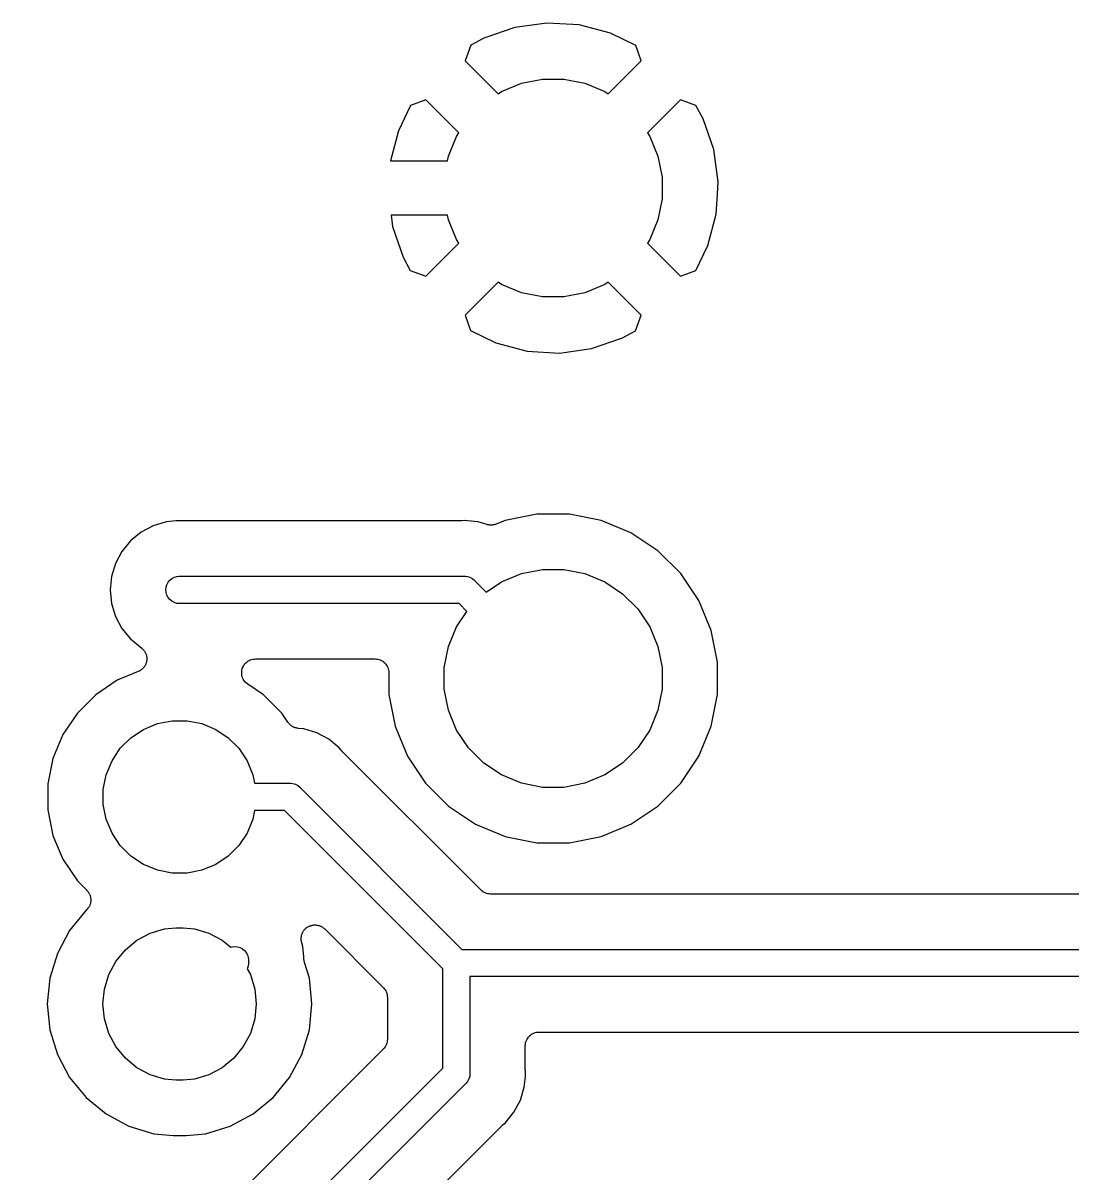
# Model space of a CAD drawing. Extents: x 77 to 229, y -160 to -63.
# Drawn here: x 168.87 to 178.51, y -92.23 to -81.67 of the extents above; entities that cross this region are included whole.
import ezdxf

# ---------------------------------------------------------------- set-up
doc = ezdxf.new("R2010")
doc.units = 0
doc.layers.add('BLACK', color=7, linetype='CONTINUOUS')

msp = doc.modelspace()

# ---------------------------------------------------------------- linework, layer by layer
at = {"layer": 'BLACK', "linetype": 'CONTINUOUS'}
for p, q in [((173.384, -81.7112), (173.101, -81.809)), ((173.678, -81.6708), (173.384, -81.7112)), ((173.975, -81.6886), (173.678, -81.6708)), ((174.262, -81.764), (173.975, -81.6886)), ((173.101, -81.809), (172.979, -81.8742)), ((174.494, -81.8769), (174.262, -81.764)), ((172.979, -81.8742), (172.927, -82.0169)), ((174.545, -82.0169), (174.494, -81.8769)), ((172.927, -82.0169), (173.23, -82.3202)), ((174.242, -82.3202), (174.545, -82.0169)), ((173.262, -82.2988), (173.444, -82.2234)), ((173.444, -82.2234), (173.638, -82.185)), ((173.638, -82.185), (173.834, -82.185)), ((173.834, -82.185), (174.028, -82.2234)), ((174.028, -82.2234), (174.21, -82.2988)), ((172.568, -82.3761), (172.428, -82.4268)), ((172.871, -82.6794), (172.568, -82.3761)), ((173.23, -82.3202), (173.262, -82.2988)), ((174.21, -82.2988), (174.242, -82.3202)), ((174.904, -82.3761), (174.601, -82.6794)), ((175.047, -82.4278), (174.904, -82.3761)), ((172.428, -82.4268), (172.315, -82.6589)), ((175.112, -82.5499), (175.047, -82.4278)), ((175.21, -82.833), (175.112, -82.5499)), ((172.315, -82.6589), (172.243, -82.935)), ((172.85, -82.7113), (172.871, -82.6794)), ((174.601, -82.6794), (174.622, -82.7113)), ((172.774, -82.8933), (172.85, -82.7113)), ((174.622, -82.7113), (174.698, -82.8933)), ((172.766, -82.935), (172.774, -82.8933)), ((174.698, -82.8933), (174.736, -83.0865)), ((175.25, -83.1273), (175.21, -82.833)), ((172.243, -82.935), (172.766, -82.935)), ((174.736, -83.0865), (174.736, -83.2835)), ((175.243, -83.2399), (175.25, -83.1273)), ((174.736, -83.2835), (174.698, -83.4767)), ((175.232, -83.4238), (175.243, -83.24)), ((175.243, -83.24), (175.243, -83.2399)), ((172.248, -83.435), (172.262, -83.537)), ((172.766, -83.435), (172.248, -83.435)), ((172.774, -83.4767), (172.766, -83.435)), ((175.157, -83.7111), (175.232, -83.4238)), ((172.262, -83.537), (172.36, -83.8201)), ((172.85, -83.6587), (172.774, -83.4767)), ((174.698, -83.4767), (174.622, -83.6587)), ((172.568, -83.9939), (172.871, -83.6906)), ((172.871, -83.6906), (172.85, -83.6587)), ((174.622, -83.6587), (174.601, -83.6906)), ((174.601, -83.6906), (174.904, -83.9939)), ((175.044, -83.9432), (175.157, -83.7111)), ((172.36, -83.8201), (172.425, -83.9422)), ((172.425, -83.9422), (172.568, -83.9939)), ((174.904, -83.9939), (175.044, -83.9432)), ((173.23, -84.0498), (172.927, -84.3531)), ((173.262, -84.0712), (173.23, -84.0498)), ((173.444, -84.1466), (173.262, -84.0712)), ((174.21, -84.0712), (174.028, -84.1466)), ((174.242, -84.0498), (174.21, -84.0712)), ((174.545, -84.3531), (174.242, -84.0498)), ((173.638, -84.185), (173.444, -84.1466)), ((174.028, -84.1466), (173.834, -84.185)), ((173.834, -84.185), (173.638, -84.185)), ((172.927, -84.3531), (172.978, -84.4931)), ((174.493, -84.4958), (174.545, -84.3531)), ((172.978, -84.4931), (173.21, -84.606)), ((174.371, -84.561), (174.493, -84.4958)), ((174.088, -84.6588), (174.371, -84.561)), ((173.21, -84.606), (173.497, -84.6814)), ((173.497, -84.6814), (173.794, -84.6992)), ((173.794, -84.6992), (174.088, -84.6588)), ((173.587, -86.177), (173.296, -86.235)), ((173.885, -86.177), (173.587, -86.177)), ((174.176, -86.235), (173.885, -86.177)), ((170.064, -86.2854), (169.954, -86.3441)), ((170.183, -86.2492), (170.064, -86.2854)), ((170.276, -86.24), (170.183, -86.2492)), ((172.887, -86.24), (170.276, -86.24)), ((172.892, -86.2395), (172.887, -86.24)), ((172.897, -86.2395), (172.892, -86.2395)), ((172.899, -86.2394), (172.897, -86.2395)), ((172.924, -86.2369), (172.899, -86.2394)), ((172.949, -86.2394), (172.924, -86.2369)), ((173.048, -86.2492), (172.949, -86.2394)), ((172.949, -86.2394), (172.949, -86.2394)), ((173.128, -86.2734), (173.048, -86.2492)), ((173.133, -86.2745), (173.128, -86.2734)), ((173.139, -86.2761), (173.133, -86.2745)), ((173.146, -86.2769), (173.139, -86.2761)), ((173.152, -86.2782), (173.146, -86.2769)), ((173.158, -86.2782), (173.152, -86.2782)), ((173.163, -86.2789), (173.158, -86.2782)), ((173.17, -86.2783), (173.163, -86.2789)), ((173.177, -86.2783), (173.17, -86.2783)), ((173.182, -86.2772), (173.177, -86.2783)), ((173.188, -86.2767), (173.182, -86.2772)), ((173.195, -86.2748), (173.188, -86.2767)), ((173.201, -86.2735), (173.195, -86.2748)), ((173.207, -86.2714), (173.201, -86.2735)), ((173.212, -86.2699), (173.207, -86.2714)), ((173.213, -86.2692), (173.212, -86.2699)), ((173.296, -86.235), (173.213, -86.2692)), ((174.45, -86.3486), (174.176, -86.235)), ((169.954, -86.3441), (169.857, -86.4232)), ((174.697, -86.5137), (174.45, -86.3486)), ((169.857, -86.4232), (169.778, -86.5196)), ((169.778, -86.5196), (169.719, -86.6296)), ((174.907, -86.7237), (174.697, -86.5137)), ((169.719, -86.6296), (169.683, -86.7489)), ((173.444, -86.7234), (173.638, -86.685)), ((173.638, -86.685), (173.834, -86.685)), ((173.834, -86.685), (174.028, -86.7234)), ((169.683, -86.7489), (169.671, -86.873)), ((170.191, -86.8249), (170.203, -86.8032)), ((170.203, -86.8032), (170.218, -86.7842)), ((170.218, -86.7842), (170.237, -86.7686)), ((170.237, -86.7686), (170.259, -86.757)), ((170.259, -86.757), (170.282, -86.7498)), ((170.282, -86.7498), (170.301, -86.748)), ((170.301, -86.748), (172.918, -86.748)), ((172.918, -86.748), (172.924, -86.7474)), ((172.924, -86.7474), (172.93, -86.748)), ((172.93, -86.748), (172.93, -86.748)), ((172.93, -86.748), (172.949, -86.7498)), ((172.949, -86.7498), (172.972, -86.757)), ((172.972, -86.757), (172.994, -86.7686)), ((172.994, -86.7686), (173.013, -86.7842)), ((173.013, -86.7842), (173.017, -86.789)), ((173.017, -86.789), (173.121, -86.8932)), ((173.121, -86.8932), (173.262, -86.7988)), ((173.262, -86.7988), (173.444, -86.7234)), ((174.028, -86.7234), (174.21, -86.7988)), ((174.21, -86.7988), (174.373, -86.9082)), ((175.072, -86.9707), (174.907, -86.7237)), ((169.671, -86.873), (169.683, -86.9971)), ((170.181, -86.873), (170.184, -86.8485)), ((170.184, -86.8975), (170.181, -86.873)), ((170.184, -86.8485), (170.191, -86.8249)), ((170.191, -86.9211), (170.184, -86.8975)), ((170.203, -86.9428), (170.191, -86.9211)), ((174.373, -86.9082), (174.513, -87.0475)), ((169.683, -86.9971), (169.719, -87.1164)), ((170.218, -86.9618), (170.203, -86.9428)), ((170.237, -86.9774), (170.218, -86.9618)), ((170.259, -86.989), (170.237, -86.9774)), ((170.282, -86.9962), (170.259, -86.989)), ((170.301, -86.998), (170.282, -86.9962)), ((172.872, -86.998), (170.301, -86.998)), ((172.944, -87.07), (172.872, -86.998)), ((175.186, -87.2451), (175.072, -86.9707)), ((169.719, -87.1164), (169.778, -87.2264)), ((172.85, -87.2113), (172.944, -87.07)), ((174.513, -87.0475), (174.622, -87.2113)), ((169.778, -87.2264), (169.857, -87.3228)), ((172.774, -87.3933), (172.85, -87.2113)), ((174.622, -87.2113), (174.698, -87.3933)), ((169.857, -87.3228), (169.96, -87.407)), ((175.244, -87.5365), (175.186, -87.2451)), ((169.96, -87.407), (169.961, -87.4081)), ((169.961, -87.4081), (169.965, -87.4124)), ((169.965, -87.4124), (169.97, -87.4162)), ((169.97, -87.4162), (169.974, -87.4212)), ((169.974, -87.4212), (169.979, -87.4259)), ((169.979, -87.4259), (169.982, -87.4309)), ((169.982, -87.4309), (169.985, -87.4354)), ((169.985, -87.4354), (169.988, -87.4412)), ((169.988, -87.4412), (169.992, -87.4467)), ((169.992, -87.4467), (169.994, -87.4522)), ((169.994, -87.4522), (169.997, -87.4574)), ((172.736, -87.5865), (172.774, -87.3933)), ((174.698, -87.3933), (174.736, -87.5865)), ((169.996, -87.5542), (169.993, -87.5599)), ((169.998, -87.5485), (169.996, -87.5542)), ((169.997, -87.4574), (169.999, -87.4636)), ((170.001, -87.5431), (169.998, -87.5485)), ((169.999, -87.4636), (170.001, -87.4697)), ((170.001, -87.4697), (170.002, -87.4755)), ((170.002, -87.5367), (170.001, -87.5431)), ((170.002, -87.4755), (170.004, -87.4812)), ((170.004, -87.5305), (170.002, -87.5367)), ((170.004, -87.4812), (170.005, -87.4876)), ((170.006, -87.5188), (170.004, -87.5246)), ((170.004, -87.5246), (170.004, -87.5305)), ((170.005, -87.4876), (170.006, -87.494)), ((170.006, -87.494), (170.006, -87.5)), ((170.006, -87.5), (170.006, -87.5058)), ((170.006, -87.5058), (170.006, -87.5123)), ((170.006, -87.5123), (170.006, -87.5188)), ((170.899, -87.5617), (170.907, -87.5523)), ((170.907, -87.5523), (170.914, -87.5429)), ((170.914, -87.5428), (170.915, -87.5427)), ((170.914, -87.5429), (170.914, -87.5428)), ((170.915, -87.5427), (170.924, -87.5351)), ((170.924, -87.5351), (170.934, -87.5272)), ((170.934, -87.527), (170.945, -87.5214)), ((170.934, -87.5271), (170.934, -87.527)), ((170.934, -87.5272), (170.934, -87.5271)), ((170.945, -87.5214), (170.955, -87.5156)), ((170.955, -87.5156), (170.956, -87.5155)), ((170.956, -87.5155), (170.967, -87.512)), ((170.956, -87.5155), (170.956, -87.5155)), ((170.967, -87.512), (170.979, -87.5084)), ((170.979, -87.5084), (170.992, -87.5072)), ((170.979, -87.5084), (170.979, -87.5084)), ((170.979, -87.5084), (170.979, -87.5084)), ((170.992, -87.5072), (171.004, -87.506)), ((171.004, -87.506), (172.101, -87.506)), ((172.101, -87.506), (172.102, -87.506)), ((172.102, -87.506), (172.102, -87.506)), ((172.102, -87.506), (172.102, -87.506)), ((172.102, -87.506), (172.103, -87.506)), ((172.103, -87.506), (172.115, -87.5073)), ((172.115, -87.5073), (172.127, -87.5086)), ((172.127, -87.5086), (172.127, -87.5087)), ((172.127, -87.5087), (172.127, -87.5088)), ((172.127, -87.5088), (172.139, -87.5124)), ((172.139, -87.5124), (172.15, -87.5159)), ((172.15, -87.5159), (172.151, -87.5161)), ((172.151, -87.5161), (172.151, -87.5163)), ((172.151, -87.5163), (172.161, -87.522)), ((172.161, -87.522), (172.172, -87.5277)), ((172.172, -87.5277), (172.172, -87.528)), ((172.172, -87.528), (172.173, -87.5282)), ((172.173, -87.5282), (172.182, -87.5359)), ((172.182, -87.5359), (172.191, -87.5435)), ((172.191, -87.5435), (172.191, -87.5439)), ((172.191, -87.5439), (172.192, -87.5441)), ((172.192, -87.5441), (172.199, -87.5534)), ((172.199, -87.5534), (172.207, -87.5627)), ((175.244, -87.8335), (175.244, -87.5365)), ((169.928, -87.6225), (169.735, -87.7025)), ((169.933, -87.6197), (169.928, -87.6225)), ((169.939, -87.6175), (169.933, -87.6197)), ((169.944, -87.6139), (169.939, -87.6175)), ((169.95, -87.6108), (169.944, -87.6139)), ((169.954, -87.6071), (169.95, -87.6108)), ((169.959, -87.6038), (169.954, -87.6071)), ((169.964, -87.5992), (169.959, -87.6038)), ((169.969, -87.5951), (169.964, -87.5992)), ((169.973, -87.5906), (169.969, -87.5951)), ((169.977, -87.5864), (169.973, -87.5906)), ((169.981, -87.581), (169.977, -87.5864)), ((169.985, -87.576), (169.981, -87.581)), ((169.988, -87.5708), (169.985, -87.576)), ((169.991, -87.5659), (169.988, -87.5708)), ((169.993, -87.5599), (169.991, -87.5659)), ((170.877, -87.6318), (170.878, -87.6197)), ((170.877, -87.6319), (170.877, -87.6318)), ((170.877, -87.6321), (170.877, -87.6319)), ((170.878, -87.6443), (170.877, -87.6321)), ((170.878, -87.6197), (170.879, -87.6075)), ((170.879, -87.6565), (170.878, -87.6443)), ((170.879, -87.6071), (170.883, -87.5955)), ((170.879, -87.6073), (170.879, -87.6071)), ((170.879, -87.6075), (170.879, -87.6073)), ((170.879, -87.6566), (170.879, -87.6565)), ((170.879, -87.6568), (170.879, -87.6566)), ((170.882, -87.6685), (170.879, -87.6568)), ((170.883, -87.5955), (170.887, -87.5838)), ((170.887, -87.5835), (170.893, -87.5727)), ((170.887, -87.5836), (170.887, -87.5835)), ((170.887, -87.5838), (170.887, -87.5836)), ((170.893, -87.5727), (170.899, -87.562)), ((170.899, -87.5619), (170.899, -87.5617)), ((170.899, -87.562), (170.899, -87.5619)), ((172.207, -87.5627), (172.207, -87.5631)), ((172.207, -87.5631), (172.207, -87.5635)), ((172.207, -87.5635), (172.213, -87.5741)), ((172.213, -87.5741), (172.218, -87.5846)), ((172.218, -87.5846), (172.219, -87.585)), ((172.219, -87.585), (172.219, -87.5854)), ((172.219, -87.5854), (172.222, -87.5969)), ((172.222, -87.5969), (172.226, -87.6083)), ((172.226, -87.6083), (172.226, -87.6088)), ((172.226, -87.6088), (172.226, -87.6092)), ((172.226, -87.6092), (172.227, -87.6211)), ((172.227, -87.6211), (172.228, -87.633)), ((172.228, -87.633), (172.228, -87.8335)), ((172.736, -87.7835), (172.736, -87.5865)), ((174.736, -87.5865), (174.736, -87.7835)), ((169.735, -87.7025), (169.537, -87.8347)), ((170.886, -87.6803), (170.882, -87.6685)), ((170.886, -87.6804), (170.886, -87.6803)), ((170.886, -87.6806), (170.886, -87.6804)), ((170.892, -87.6915), (170.886, -87.6806)), ((170.897, -87.7023), (170.892, -87.6915)), ((170.897, -87.7024), (170.897, -87.7023)), ((170.898, -87.7025), (170.897, -87.7024)), ((170.905, -87.712), (170.898, -87.7025)), ((170.913, -87.7216), (170.905, -87.712)), ((170.913, -87.7217), (170.913, -87.7216)), ((170.913, -87.7219), (170.913, -87.7217)), ((170.922, -87.7296), (170.913, -87.7219)), ((170.932, -87.7376), (170.922, -87.7296)), ((170.932, -87.7378), (170.932, -87.7376)), ((170.933, -87.7386), (170.932, -87.7378)), ((170.932, -87.7378), (170.932, -87.7378)), ((170.932, -87.7378), (170.932, -87.7378)), ((171.077, -87.8347), (170.933, -87.7386)), ((169.537, -87.8347), (169.369, -88.0029)), ((171.245, -88.0029), (171.077, -87.8347)), ((172.228, -87.8335), (172.286, -88.1249)), ((172.774, -87.9767), (172.736, -87.7835)), ((174.736, -87.7835), (174.698, -87.9767)), ((175.186, -88.1249), (175.244, -87.8335)), ((172.85, -88.1587), (172.774, -87.9767)), ((174.698, -87.9767), (174.622, -88.1587)), ((169.369, -88.0029), (169.236, -88.2008)), ((170.103, -88.0999), (170.238, -88.073)), ((170.238, -88.073), (170.376, -88.073)), ((170.376, -88.073), (170.511, -88.0999)), ((171.302, -88.0882), (171.245, -88.0029)), ((169.861, -88.2293), (169.975, -88.1527)), ((169.975, -88.1527), (170.103, -88.0999)), ((170.511, -88.0999), (170.639, -88.1527)), ((170.639, -88.1527), (170.753, -88.2293)), ((171.306, -88.0926), (171.302, -88.0882)), ((171.309, -88.0972), (171.306, -88.0926)), ((171.314, -88.1021), (171.309, -88.0972)), ((171.318, -88.1074), (171.314, -88.1021)), ((171.322, -88.111), (171.318, -88.1074)), ((171.326, -88.1149), (171.322, -88.111)), ((171.332, -88.1188), (171.326, -88.1149)), ((171.337, -88.1232), (171.332, -88.1188)), ((171.342, -88.1258), (171.337, -88.1232)), ((171.347, -88.1289), (171.342, -88.1258)), ((171.353, -88.1316), (171.347, -88.1289)), ((171.359, -88.1349), (171.353, -88.1316)), ((171.364, -88.1365), (171.359, -88.1349)), ((171.369, -88.1387), (171.364, -88.1365)), ((171.376, -88.1402), (171.369, -88.1387)), ((171.383, -88.1422), (171.376, -88.1402)), ((171.388, -88.1427), (171.383, -88.1422)), ((171.394, -88.1439), (171.388, -88.1427)), ((171.395, -88.1441), (171.394, -88.1439)), ((171.447, -88.1492), (171.395, -88.1441)), ((171.566, -88.1854), (171.447, -88.1492)), ((171.676, -88.2441), (171.566, -88.1854)), ((172.286, -88.1249), (172.4, -88.3993)), ((172.959, -88.3225), (172.85, -88.1587)), ((174.622, -88.1587), (174.513, -88.3225)), ((175.072, -88.3993), (175.186, -88.1249)), ((169.236, -88.2008), (169.145, -88.4206)), ((169.763, -88.3268), (169.861, -88.2293)), ((170.753, -88.2293), (170.851, -88.3268)), ((171.773, -88.3232), (171.676, -88.2441)), ((169.687, -88.4414), (169.763, -88.3268)), ((170.851, -88.3268), (170.927, -88.4414)), ((171.789, -88.3426), (171.773, -88.3232)), ((171.792, -88.3464), (171.789, -88.3426)), ((171.796, -88.3505), (171.792, -88.3464)), ((171.797, -88.3518), (171.796, -88.3505)), ((173.072, -89.6268), (171.797, -88.3518)), ((172.4, -88.3993), (172.565, -88.6463)), ((173.099, -88.4618), (172.959, -88.3225)), ((174.513, -88.3225), (174.373, -88.4618)), ((174.907, -88.6463), (175.072, -88.3993)), ((169.145, -88.4206), (169.099, -88.654)), ((169.634, -88.5688), (169.687, -88.4414)), ((170.927, -88.4414), (170.98, -88.5688)), ((173.262, -88.5712), (173.099, -88.4618)), ((174.373, -88.4618), (174.21, -88.5712)), ((169.607, -88.7041), (169.634, -88.5688)), ((170.98, -88.5688), (170.996, -88.648)), ((173.444, -88.6466), (173.262, -88.5712)), ((174.21, -88.5712), (174.028, -88.6466)), ((169.099, -88.654), (169.099, -88.892)), ((169.607, -88.8419), (169.607, -88.7041)), ((170.996, -88.648), (171.317, -88.648)), ((171.317, -88.648), (171.323, -88.6474)), ((171.323, -88.6474), (171.329, -88.648)), ((171.329, -88.648), (171.329, -88.648)), ((171.329, -88.648), (171.348, -88.6498)), ((171.348, -88.6498), (171.371, -88.657)), ((171.371, -88.657), (171.393, -88.6686)), ((171.393, -88.6686), (171.412, -88.6842)), ((171.412, -88.6842), (171.416, -88.689)), ((171.416, -88.689), (172.899, -90.172)), ((172.565, -88.6463), (172.775, -88.8563)), ((173.638, -88.685), (173.444, -88.6466)), ((173.834, -88.685), (173.638, -88.685)), ((174.028, -88.6466), (173.834, -88.685)), ((174.697, -88.8563), (174.907, -88.6463)), ((169.099, -88.892), (169.145, -89.1254)), ((169.634, -88.9772), (169.607, -88.8419)), ((170.996, -88.898), (170.98, -88.9772)), ((171.271, -88.898), (170.996, -88.898)), ((172.722, -90.3488), (171.271, -88.898)), ((172.775, -88.8563), (173.022, -89.0214)), ((174.45, -89.0214), (174.697, -88.8563)), ((169.687, -89.1046), (169.634, -88.9772)), ((170.98, -88.9772), (170.927, -89.1046)), ((173.022, -89.0214), (173.296, -89.135)), ((174.176, -89.135), (174.45, -89.0214)), ((169.145, -89.1254), (169.236, -89.3452)), ((169.763, -89.2192), (169.687, -89.1046)), ((170.927, -89.1046), (170.851, -89.2192)), ((173.296, -89.135), (173.587, -89.193)), ((173.885, -89.193), (174.176, -89.135)), ((169.861, -89.3167), (169.763, -89.2192)), ((170.851, -89.2192), (170.753, -89.3167)), ((173.587, -89.193), (173.885, -89.193)), ((169.236, -89.3452), (169.369, -89.5431)), ((169.975, -89.3933), (169.861, -89.3167)), ((170.753, -89.3167), (170.639, -89.3933)), ((170.103, -89.4461), (169.975, -89.3933)), ((170.238, -89.473), (170.103, -89.4461)), ((170.511, -89.4461), (170.376, -89.473)), ((170.639, -89.3933), (170.511, -89.4461)), ((169.369, -89.5431), (169.455, -89.6292)), ((170.376, -89.473), (170.238, -89.473)), ((169.455, -89.6292), (169.456, -89.6305)), ((169.456, -89.6305), (169.46, -89.635)), ((169.46, -89.635), (169.464, -89.6392)), ((169.464, -89.6392), (169.467, -89.6447)), ((169.467, -89.6447), (169.472, -89.6499)), ((169.472, -89.6499), (169.474, -89.655)), ((169.474, -89.655), (169.477, -89.6598)), ((169.477, -89.6598), (169.48, -89.666)), ((169.48, -89.666), (169.483, -89.6719)), ((169.483, -89.6719), (169.485, -89.6774)), ((173.081, -89.6342), (173.072, -89.6268)), ((173.09, -89.6418), (173.081, -89.6342)), ((173.091, -89.6421), (173.09, -89.6418)), ((173.091, -89.6425), (173.091, -89.6421)), ((173.101, -89.6481), (173.091, -89.6425)), ((173.112, -89.6537), (173.101, -89.6481)), ((173.112, -89.6539), (173.112, -89.6537)), ((173.113, -89.6542), (173.112, -89.6539)), ((173.124, -89.6577), (173.113, -89.6542)), ((173.135, -89.6612), (173.124, -89.6577)), ((173.136, -89.6613), (173.135, -89.6612)), ((173.137, -89.6615), (173.136, -89.6613)), ((173.148, -89.6627), (173.137, -89.6615)), ((173.16, -89.664), (173.148, -89.6627)), ((173.161, -89.664), (173.16, -89.664)), ((173.162, -89.664), (173.161, -89.664)), ((173.161, -89.664), (173.161, -89.664)), ((173.161, -89.664), (173.161, -89.664)), ((183.708, -89.664), (173.162, -89.664)), ((169.479, -89.7737), (169.477, -89.7791)), ((169.482, -89.7686), (169.479, -89.7737)), ((169.484, -89.7623), (169.482, -89.7686)), ((169.486, -89.7562), (169.484, -89.7623)), ((169.485, -89.6774), (169.487, -89.6828)), ((169.488, -89.7505), (169.486, -89.7562)), ((169.487, -89.6828), (169.488, -89.6893)), ((169.488, -89.6893), (169.49, -89.6957)), ((169.489, -89.745), (169.488, -89.7505)), ((169.49, -89.7384), (169.489, -89.745)), ((169.49, -89.6957), (169.49, -89.7014)), ((169.49, -89.7014), (169.491, -89.7071)), ((169.491, -89.7319), (169.49, -89.7384)), ((169.491, -89.7071), (169.491, -89.7138)), ((169.491, -89.7138), (169.492, -89.7204)), ((169.492, -89.7204), (169.491, -89.7261)), ((169.491, -89.7261), (169.491, -89.7319)), ((169.45, -89.8125), (169.298, -89.9986)), ((169.454, -89.8095), (169.45, -89.8125)), ((169.458, -89.8044), (169.454, -89.8095)), ((169.463, -89.7997), (169.458, -89.8044)), ((169.466, -89.7949), (169.463, -89.7997)), ((169.47, -89.7904), (169.466, -89.7949)), ((169.473, -89.7846), (169.47, -89.7904)), ((169.477, -89.7791), (169.473, -89.7846)), ((170.038, -90.0232), (170.17, -89.9831)), ((170.17, -89.9831), (170.273, -89.973)), ((170.273, -89.973), (170.341, -89.973)), ((170.341, -89.973), (170.444, -89.9831)), ((170.444, -89.9831), (170.576, -90.0232)), ((171.452, -89.9929), (171.457, -89.9886)), ((171.457, -89.9886), (171.46, -89.984)), ((171.46, -89.984), (171.465, -89.98)), ((171.465, -89.98), (171.47, -89.9755)), ((171.47, -89.9755), (171.475, -89.9722)), ((171.475, -89.9722), (171.48, -89.9684)), ((171.48, -89.9684), (171.485, -89.9654)), ((171.485, -89.9654), (171.491, -89.9619)), ((171.491, -89.9619), (171.496, -89.9596)), ((171.496, -89.9596), (171.502, -89.9568)), ((171.502, -89.9568), (171.508, -89.955)), ((171.508, -89.955), (171.514, -89.9526)), ((171.514, -89.9526), (171.52, -89.9515)), ((171.52, -89.9515), (171.525, -89.9497)), ((171.525, -89.9497), (171.532, -89.9491)), ((171.532, -89.9491), (171.538, -89.9479)), ((171.538, -89.9479), (171.544, -89.948)), ((171.544, -89.948), (171.55, -89.9474)), ((171.55, -89.9474), (171.556, -89.948)), ((171.556, -89.948), (171.563, -89.9481)), ((171.563, -89.9481), (171.569, -89.9493)), ((171.569, -89.9493), (171.575, -89.9499)), ((171.575, -89.9499), (171.581, -89.9518)), ((171.581, -89.9518), (171.587, -89.953)), ((171.587, -89.953), (171.593, -89.9554)), ((171.593, -89.9554), (171.598, -89.9571)), ((171.598, -89.9571), (171.604, -89.9601)), ((171.604, -89.9601), (171.61, -89.9626)), ((171.61, -89.9626), (171.615, -89.966)), ((171.615, -89.966), (171.62, -89.9689)), ((171.62, -89.9689), (171.625, -89.9729)), ((171.625, -89.9729), (171.63, -89.9764)), ((171.63, -89.9764), (171.635, -89.9807)), ((171.635, -89.9807), (171.639, -89.9846)), ((171.639, -89.9846), (172.177, -90.522)), ((169.298, -89.9986), (169.186, -90.2085)), ((169.81, -90.1756), (169.916, -90.0882)), ((169.916, -90.0882), (170.038, -90.0232)), ((170.576, -90.0232), (170.698, -90.0882)), ((170.698, -90.0882), (170.776, -90.1522)), ((171.423, -90.0604), (171.425, -90.0545)), ((171.423, -90.0667), (171.423, -90.0604)), ((171.423, -90.0731), (171.423, -90.0667)), ((171.423, -90.0791), (171.423, -90.0731)), ((171.423, -90.0852), (171.423, -90.0791)), ((171.424, -90.0914), (171.423, -90.0852)), ((171.425, -90.0977), (171.424, -90.0914)), ((171.425, -90.0484), (171.427, -90.0424)), ((171.425, -90.0545), (171.425, -90.0484)), ((171.427, -90.0424), (171.428, -90.0361)), ((171.428, -90.0361), (171.431, -90.0306)), ((171.431, -90.0306), (171.433, -90.0248)), ((171.433, -90.0248), (171.436, -90.0192)), ((171.436, -90.0192), (171.438, -90.0134)), ((171.438, -90.0134), (171.442, -90.0083)), ((171.442, -90.0083), (171.445, -90.003)), ((171.445, -90.003), (171.449, -89.9981)), ((171.449, -89.9981), (171.452, -89.9929)), ((169.722, -90.2822), (169.81, -90.1756)), ((170.776, -90.1522), (170.79, -90.1477)), ((170.79, -90.1477), (170.815, -90.1453)), ((170.815, -90.1453), (170.84, -90.1477)), ((170.84, -90.1477), (170.863, -90.1549)), ((170.863, -90.1549), (170.885, -90.1665)), ((170.885, -90.1665), (170.904, -90.1821)), ((170.904, -90.1821), (170.919, -90.2011)), ((171.426, -90.1036), (171.425, -90.0977)), ((171.428, -90.1096), (171.426, -90.1036)), ((171.428, -90.1113), (171.428, -90.1096)), ((171.439, -90.1468), (171.428, -90.1113)), ((171.448, -90.2398), (171.439, -90.1468)), ((172.899, -90.172), (183.971, -90.172)), ((169.186, -90.2085), (169.116, -90.4362)), ((169.657, -90.4038), (169.722, -90.2822)), ((170.919, -90.2011), (170.931, -90.2228)), ((170.931, -90.2228), (170.938, -90.2464)), ((170.938, -90.2464), (170.94, -90.2648)), ((170.94, -90.3031), (170.938, -90.3215)), ((170.94, -90.2648), (170.94, -90.3031)), ((171.448, -90.2541), (171.448, -90.2398)), ((171.449, -90.2595), (171.448, -90.2541)), ((171.448, -90.2649), (171.449, -90.2595)), ((171.45, -90.2718), (171.448, -90.2649)), ((171.45, -90.2788), (171.45, -90.2718)), ((171.452, -90.2839), (171.45, -90.2788)), ((171.453, -90.2893), (171.452, -90.2839)), ((171.453, -90.291), (171.453, -90.2893)), ((171.498, -90.4362), (171.453, -90.291)), ((169.617, -90.5358), (169.657, -90.4038)), ((170.931, -90.3451), (170.928, -90.3503)), ((170.928, -90.3503), (170.957, -90.4038)), ((170.938, -90.3215), (170.931, -90.3451)), ((170.957, -90.4038), (170.997, -90.5358)), ((172.722, -91.2612), (172.722, -90.3488)), ((169.116, -90.4362), (169.093, -90.673)), ((171.521, -90.673), (171.498, -90.4362)), ((184.017, -90.422), (172.972, -90.422)), ((172.972, -90.422), (172.972, -91.3069)), ((169.604, -90.673), (169.617, -90.5358)), ((170.997, -90.5358), (171.01, -90.673)), ((172.177, -90.522), (172.177, -90.5223)), ((172.177, -90.5223), (172.177, -90.5223)), ((172.177, -90.5223), (172.177, -90.5223)), ((172.177, -90.5223), (172.178, -90.5233)), ((172.178, -90.5233), (172.185, -90.5324)), ((172.185, -90.5324), (172.193, -90.5415)), ((172.193, -90.5415), (172.193, -90.5421)), ((172.193, -90.5421), (172.194, -90.5426)), ((172.194, -90.5426), (172.199, -90.553)), ((172.199, -90.553), (172.204, -90.5634)), ((172.204, -90.5634), (172.205, -90.564)), ((172.205, -90.564), (172.205, -90.5646)), ((172.205, -90.5646), (172.208, -90.5759)), ((172.208, -90.5759), (172.212, -90.5871)), ((172.212, -90.5871), (172.212, -90.5878)), ((172.212, -90.5878), (172.212, -90.5884)), ((172.212, -90.5884), (172.213, -90.6001)), ((172.213, -90.6001), (172.214, -90.6118)), ((172.214, -90.6118), (172.214, -90.9982)), ((169.093, -90.673), (169.116, -90.9098)), ((169.617, -90.8102), (169.604, -90.673)), ((171.01, -90.673), (170.997, -90.8102)), ((171.498, -90.9098), (171.521, -90.673)), ((169.657, -90.9422), (169.617, -90.8102)), ((170.997, -90.8102), (170.957, -90.9422)), ((169.116, -90.9098), (169.186, -91.1375)), ((171.428, -91.1375), (171.498, -90.9098)), ((173.559, -90.9392), (173.571, -90.9359)), ((173.559, -90.9395), (173.559, -90.9392)), ((173.559, -90.9396), (173.559, -90.9395)), ((173.571, -90.9359), (173.582, -90.9324)), ((173.582, -90.9324), (173.583, -90.9324)), ((173.583, -90.9322), (173.595, -90.9312)), ((173.583, -90.9324), (173.583, -90.9322)), ((173.595, -90.9312), (173.607, -90.93)), ((173.607, -90.93), (183.986, -90.93)), ((169.722, -91.0638), (169.657, -90.9422)), ((170.957, -90.9422), (170.892, -91.0638)), ((172.208, -91.0358), (172.204, -91.047)), ((172.211, -91.0246), (172.208, -91.0358)), ((172.213, -91.0117), (172.211, -91.0233)), ((172.211, -91.0233), (172.211, -91.0239)), ((172.211, -91.0239), (172.211, -91.0246)), ((172.214, -91), (172.213, -91.0117)), ((172.214, -90.9982), (172.214, -90.9986)), ((172.214, -90.9986), (172.214, -90.9986)), ((172.214, -90.9986), (172.214, -90.9987)), ((172.214, -90.9987), (172.214, -91)), ((173.48, -91.0552), (173.481, -91.0433)), ((173.481, -91.0433), (173.483, -91.0315)), ((173.483, -91.0306), (173.486, -91.0192)), ((173.483, -91.031), (173.483, -91.0306)), ((173.483, -91.0315), (173.483, -91.031)), ((173.486, -91.0192), (173.49, -91.0078)), ((173.49, -91.007), (173.496, -90.9965)), ((173.49, -91.0074), (173.49, -91.007)), ((173.49, -91.0078), (173.49, -91.0074)), ((173.496, -90.9965), (173.502, -90.986)), ((173.502, -90.9852), (173.51, -90.9761)), ((173.502, -90.9856), (173.502, -90.9852)), ((173.502, -90.986), (173.502, -90.9856)), ((173.51, -90.9761), (173.518, -90.9669)), ((173.518, -90.9663), (173.527, -90.9588)), ((173.518, -90.9666), (173.518, -90.9663)), ((173.518, -90.9669), (173.518, -90.9666)), ((173.527, -90.9588), (173.537, -90.9512)), ((173.537, -90.9507), (173.548, -90.9452)), ((173.537, -90.951), (173.537, -90.9507)), ((173.537, -90.9512), (173.537, -90.951)), ((173.548, -90.9452), (173.559, -90.9396)), ((172.177, -91.088), (168.87, -94.395)), ((169.186, -91.1375), (169.298, -91.3474)), ((169.81, -91.1704), (169.722, -91.0638)), ((170.892, -91.0638), (170.804, -91.1704)), ((171.316, -91.3474), (171.428, -91.1375)), ((172.184, -91.0789), (172.177, -91.088)), ((172.192, -91.0699), (172.184, -91.0789)), ((172.193, -91.0688), (172.192, -91.0694)), ((172.192, -91.0694), (172.192, -91.0699)), ((172.198, -91.0585), (172.193, -91.0688)), ((172.204, -91.0482), (172.198, -91.0585)), ((172.204, -91.047), (172.204, -91.0476)), ((172.204, -91.0476), (172.204, -91.0482)), ((173.48, -91.0561), (173.48, -91.0552)), ((173.48, -91.057), (173.48, -91.0561)), ((173.48, -91.0561), (173.48, -91.0561)), ((173.48, -91.0561), (173.48, -91.0561)), ((173.48, -91.2757), (173.48, -91.057)), ((169.916, -91.2578), (169.81, -91.1704)), ((170.804, -91.1704), (170.698, -91.2578)), ((169.207, -94.7763), (172.722, -91.2612)), ((169.298, -91.3474), (169.449, -91.5313)), ((170.038, -91.3228), (169.916, -91.2578)), ((170.17, -91.3629), (170.038, -91.3228)), ((170.576, -91.3228), (170.444, -91.3629)), ((170.698, -91.2578), (170.576, -91.3228)), ((171.165, -91.5313), (171.316, -91.3474)), ((172.963, -91.3611), (172.951, -91.3828)), ((172.97, -91.3375), (172.963, -91.3611)), ((172.972, -91.3191), (172.97, -91.3375)), ((172.972, -91.3069), (172.973, -91.313)), ((172.973, -91.313), (172.972, -91.3191)), ((172.972, -91.3191), (172.972, -91.3191)), ((173.471, -91.4371), (173.481, -91.3379)), ((173.481, -91.281), (173.48, -91.2757)), ((173.48, -91.2864), (173.481, -91.281)), ((173.481, -91.2881), (173.48, -91.2864)), ((173.483, -91.313), (173.481, -91.2881)), ((173.481, -91.3379), (173.483, -91.313)), ((173.481, -91.3379), (173.481, -91.3379)), ((172.931, -91.4057), (169.416, -94.9208)), ((170.273, -91.373), (170.17, -91.3629)), ((170.341, -91.373), (170.273, -91.373)), ((170.444, -91.3629), (170.341, -91.373)), ((172.936, -91.4018), (172.931, -91.4057)), ((172.94, -91.3971), (172.936, -91.4018)), ((172.95, -91.3848), (172.94, -91.3971)), ((172.94, -91.3971), (172.94, -91.3971)), ((172.951, -91.3828), (172.95, -91.3848)), ((173.435, -91.5564), (173.471, -91.4371)), ((169.449, -91.5313), (169.633, -91.6823)), ((170.981, -91.6823), (171.165, -91.5313)), ((173.376, -91.6664), (173.435, -91.5564)), ((173.313, -91.7434), (173.376, -91.6664)), ((169.633, -91.6823), (169.842, -91.7944)), ((170.772, -91.7944), (170.981, -91.6823)), ((173.269, -91.7857), (173.274, -91.7824)), ((173.274, -91.7824), (173.277, -91.7786)), ((173.277, -91.7786), (173.297, -91.7628)), ((173.297, -91.7628), (173.313, -91.7434)), ((173.313, -91.7434), (173.313, -91.7434)), ((169.842, -91.7944), (170.07, -91.8635)), ((170.07, -91.8635), (170.248, -91.881)), ((170.248, -91.881), (170.366, -91.881)), ((170.366, -91.881), (170.544, -91.8635)), ((170.395, -94.6598), (173.268, -91.787)), ((170.544, -91.8635), (170.772, -91.7944)), ((173.268, -91.787), (173.269, -91.7857))]:
    msp.add_line(p, q, dxfattribs=at)

doc.saveas('drawing.dxf')
